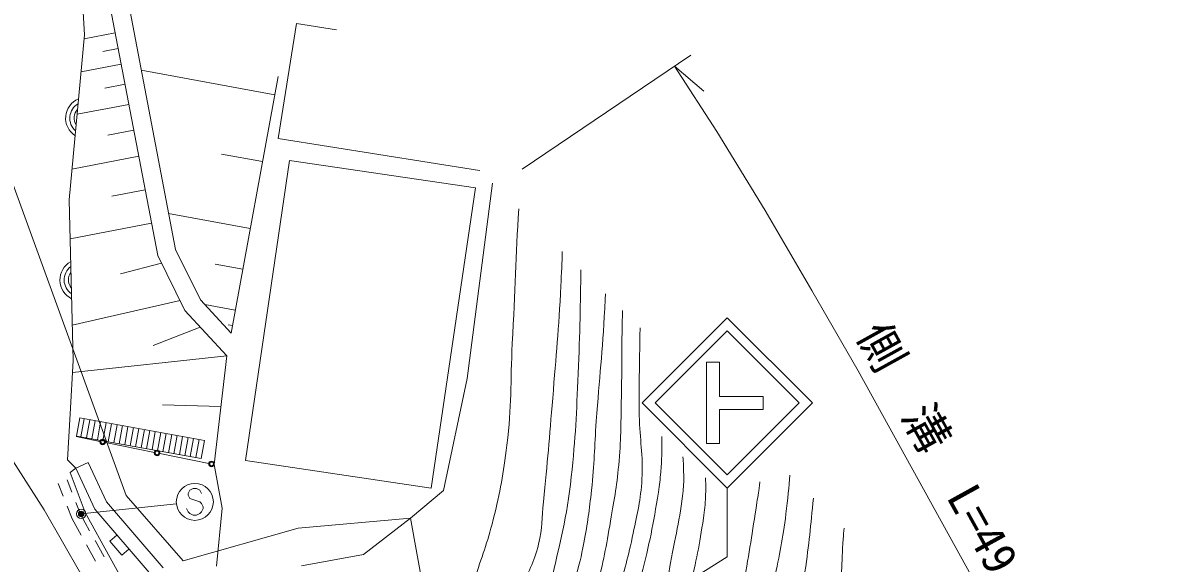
# Model space of a CAD drawing. Units: millimetres, scale not verified. Extents: x 40000 to 680000, y 20000 to 380000.
# Drawn here: x 205834 to 267225, y 291090 to 320281 of the extents above; entities that cross this region are included whole.
import ezdxf
from ezdxf.enums import TextEntityAlignment as Align

# ---------------------------------------------------------------- set-up
doc = ezdxf.new("R2010")
doc.units = ezdxf.units.MM
doc.header["$LTSCALE"] = 1000
doc.header["$PDMODE"] = 32
doc.header["$PDSIZE"] = 500
doc.linetypes.add('CHAIN', pattern=[18.5, 12, -1.5, 3.5, -1.5])
for name, color, linetype, lineweight in [('M-BGD', 7, 'Continuous', 13), ('M-BMK', 2, 'Continuous', 13), ('M-BMK-ROW', 30, 'Continuous', 13), ('M-STR-HTXT', 7, 'Continuous', 13), ('M-STR-STRC', 7, 'Continuous', 13)]:
    doc.layers.add(name, color=color, linetype=linetype, lineweight=lineweight)
doc.styles.add('ＭＳ ゴシック', font='')
doc.styles.get('ＭＳ ゴシック').set_extended_font_data('MS Gothic')

msp = doc.modelspace()

# ---------------------------------------------------------------- linework, layer by layer
at = {"layer": 'M-BGD'}
for p, q in [((213129, 307707), (209711, 325627)), ((210836, 319730), (209152, 319409)), ((210997, 318888), (210155, 318727)), ((211157, 318046), (208985, 317632)), ((219453, 316387), (212239, 317712)), ((211364, 316960), (210278, 316753)), ((217088, 303519), (219634, 317370)), ((211572, 315874), (208769, 315339)), ((211839, 314473), (210438, 314206)), ((218790, 312780), (216567, 313188)), ((212106, 313072), (208491, 312382)), ((212451, 311264), (210643, 310920)), ((212795, 309457), (208388, 308617)), ((218127, 309173), (213713, 309984)), ((213334, 307293), (211118, 306729)), ((217722, 306966), (216236, 307239)), ((214330, 305283), (208507, 303950)), ((217316, 304758), (215663, 305062)), ((217164, 303932), (216937, 303974)), ((215424, 303847), (212882, 302856)), ((216863, 302290), (208521, 301393)), ((216544, 299556), (213384, 299648)), ((208911, 298938), (208735, 297954)), ((215653, 297726), (208911, 298938)), ((209157, 298894), (208981, 297910)), ((209453, 298841), (209276, 297856)), ((209748, 298788), (209571, 297803)), ((210043, 298735), (209866, 297750)), ((210339, 298681), (210162, 297697)), ((210634, 298628), (210457, 297644)), ((210929, 298575), (210752, 297591)), ((211224, 298522), (211047, 297538)), ((211520, 298469), (211343, 297485)), ((211815, 298416), (211638, 297432)), ((212110, 298363), (211933, 297379)), ((215476, 296742), (208735, 297954)), ((212405, 298310), (212228, 297326)), ((212701, 298257), (212524, 297273)), ((212996, 298204), (212819, 297219)), ((213291, 298151), (213114, 297166)), ((213586, 298098), (213410, 297113)), ((213882, 298044), (213705, 297060)), ((214177, 297991), (214000, 297007)), ((214472, 297938), (214295, 296954)), ((214768, 297885), (214591, 296901)), ((215063, 297832), (214886, 296848)), ((215358, 297779), (215181, 296795)), ((215653, 297726), (215476, 296742)), ((208695, 296218), (209374, 296536)), ((207744, 295398), (208011, 294723)), ((208228, 295589), (208488, 294930)), ((208231, 294165), (208497, 293490)), ((208708, 294371), (208968, 293712)), ((208497, 293490), (208987, 292604)), ((208968, 293712), (209450, 292842)), ((209741, 292317), (210225, 291442)), ((210924, 292612), (210544, 292287)), ((210544, 292287), (211194, 291528)), ((209278, 292080), (209762, 291205)), ((211194, 291528), (211574, 291853))]:
    msp.add_line(p, q, dxfattribs=at)
for points in [[(208803, 325799), (209173, 319636), (208335, 310717)], [(210694, 325815), (214086, 308029), (215431, 305314), (217088, 303519)], [(222776, 319898), (220614, 320241), (219629, 314030)], [(219629, 314030), (230502, 312307), (230504, 312314)], [(220895, 290951), (224235, 291569), (226780, 293517), (228566, 295012), (229842, 301063), (231215, 311616)], [(208335, 310717), (208556, 302040), (208400, 299162), (208261, 296684), (208695, 296218)], [(216302, 290933), (216608, 294066), (216179, 296426), (216863, 302290), (214598, 304741), (213129, 307707)], [(213420, 290848), (210368, 294415), (209374, 296536)], [(208695, 296218), (208392, 295992), (209208, 293830), (211904, 288943), (213536, 285968), (216218, 281302)], [(208695, 296218), (209732, 294005), (212765, 290460), (216218, 281302)]]:
    msp.add_lwpolyline(points, dxfattribs=at)
msp.add_lwpolyline([(230291, 311357), (227902, 295154), (217859, 296634), (220247, 312837)], close=True, dxfattribs=at)
for centre, radius, start, end in [((209285, 315127), 1133, 112.70234, 236.55737), ((209285, 315127), 907, 120.66173, 228.59797), ((209285, 315127), 680, 136.2871, 212.9726), ((208979, 306392), 1133, 119.52986, 243.38488), ((208979, 306392), 907, 127.48925, 235.42549), ((208979, 306392), 680, 143.11462, 219.80012)]:
    msp.add_arc(centre, radius, start, end, dxfattribs=at)
for points, knots in [([(229075, 287243), (229647, 288651), (229802, 289037), (230215, 290206), (230657, 291458), (230915, 292159), (231247, 293445), (231646, 294995), (231779, 295888), (231986, 297475), (232263, 299603), (232164, 300818), (232279, 302960), (232434, 305849), (232453, 307669), (232634, 310223)], [0, 0, 0, 0, 1, 1, 1, 2, 2, 2, 3, 3, 3, 4, 4, 4, 5, 5, 5, 5]), ([(235984, 306936), (235957, 305167), (235934, 303560), (235836, 301337), (235741, 299158), (235704, 297934), (235463, 295766), (235210, 293494), (234876, 292244), (234344, 290021), (234068, 288866), (233969, 288196), (233536, 287090), (233254, 286369), (233137, 286104), (232713, 285286)], [0, 0, 0, 0, 1, 1, 1, 2, 2, 2, 3, 3, 3, 4, 4, 4, 5, 5, 5, 5]), ([(233694, 284759), (234229, 286042), (234375, 286394), (234761, 287461), (235150, 288536), (235368, 289141), (235676, 290243), (235888, 290998), (236001, 291424), (236148, 292194), (236359, 293299), (236429, 293928), (236558, 295045), (236725, 296493), (236710, 297314), (236815, 298768), (236987, 301142), (237152, 302466), (237273, 304843), (237287, 305121), (237299, 305384), (237309, 305636)], [0, 0, 0, 0, 1, 1, 1, 2, 2, 2, 3, 3, 3, 4, 4, 4, 5, 5, 5, 6, 6, 6, 7, 7, 7, 7]), ([(238231, 304732), (238221, 304290), (238211, 303822), (238203, 303275), (238183, 302023), (238198, 301321), (238171, 300069), (238142, 298723), (238163, 297967), (238047, 296626), (237938, 295347), (237803, 294637), (237584, 293372), (237341, 291970), (237215, 291178), (236829, 289809), (236541, 288787), (236296, 288240), (235944, 287238), (235701, 286547), (235624, 286329), (235316, 285472)], [0, 0, 0, 0, 1, 1, 1, 2, 2, 2, 3, 3, 3, 4, 4, 4, 5, 5, 5, 6, 6, 6, 7, 7, 7, 7]), ([(236184, 285129), (236633, 286148), (236752, 286418), (237091, 287254), (237435, 288101), (237651, 288568), (237932, 289438), (238338, 290699), (238539, 291418), (238807, 292716), (239040, 293847), (239216, 294482), (239281, 295636), (239357, 296976), (239159, 297728), (239138, 299070), (239117, 300453), (239139, 301227), (239159, 302610), (239165, 303047), (239174, 303434), (239183, 303797)], [0, 0, 0, 0, 1, 1, 1, 2, 2, 2, 3, 3, 3, 4, 4, 4, 5, 5, 5, 6, 6, 6, 7, 7, 7, 7]), ([(241499, 296844), (241523, 296461), (241530, 296356), (241535, 296043), (241540, 295756), (241553, 295593), (241529, 295307), (241387, 293651), (241122, 292746), (240828, 291111), (240530, 289455), (240509, 288490), (240028, 286878), (239688, 285740), (239537, 285320), (238986, 284023)], [0, 0, 0, 0, 1, 1, 1, 2, 2, 2, 3, 3, 3, 4, 4, 4, 5, 5, 5, 5]), ([(240421, 284816), (240834, 286070), (240946, 286403), (241245, 287431), (241512, 288346), (241681, 288854), (241886, 289784), (242206, 291240), (242394, 292056), (242603, 293532), (242666, 293983), (242698, 294237), (242718, 294692), (242735, 295086), (242733, 295225), (242718, 295702)], [0, 0, 0, 0, 1, 1, 1, 2, 2, 2, 3, 3, 3, 4, 4, 4, 5, 5, 5, 5]), ([(243800, 284749), (244059, 285871), (244124, 286173), (244304, 287091), (244530, 288243), (244615, 288897), (244804, 290055), (245078, 291739), (245239, 292682), (245491, 294369), (245556, 294804), (245578, 294942), (245656, 295483)], [0, 0, 0, 0, 1, 1, 1, 2, 2, 2, 3, 3, 3, 4, 4, 4, 4]), ([(248541, 294614), (248399, 293082), (248303, 292185), (248089, 290624), (247953, 289638), (247937, 289073), (247709, 288104), (247558, 287462), (247497, 287233), (247252, 286480)], [0, 0, 0, 0, 1, 1, 1, 2, 2, 2, 3, 3, 3, 3]), ([(249374, 287169), (249632, 287975), (249690, 288237), (249838, 288935), (250120, 290263), (250048, 291043), (250153, 292397), (250169, 292601), (250183, 292798), (250197, 292989)], [0, 0, 0, 0, 1, 1, 1, 2, 2, 2, 3, 3, 3, 3])]:
    msp.add_open_spline(points, degree=3, knots=knots, dxfattribs=at)
at = {"layer": 'M-BGD', "color": 1}
for points, knots in [([(231236, 286081), (231961, 287795), (232152, 288235), (232712, 289627), (233105, 290601), (233459, 291106), (233701, 292129), (233907, 293001), (233872, 293516), (233962, 294408), (234184, 296593), (234279, 297819), (234460, 300008), (234655, 302372), (234784, 303696), (234901, 306066), (234935, 306753), (234961, 307355), (234981, 307920)], [0, 0, 0, 0, 1, 1, 1, 2, 2, 2, 3, 3, 3, 4, 4, 4, 5, 5, 5, 6, 6, 6, 6]), ([(240353, 297936), (240352, 297029), (240365, 296769), (240298, 296025), (240260, 295597), (240234, 295356), (240169, 294931), (239898, 293156), (239688, 292168), (239245, 290427), (238856, 288901), (238607, 288048), (238032, 286582), (237742, 285844), (237641, 285586), (237240, 284712)], [0, 0, 0, 0, 1, 1, 1, 2, 2, 2, 3, 3, 3, 4, 4, 4, 5, 5, 5, 5]), ([(245051, 284595), (245373, 285735), (245455, 286038), (245691, 286969), (246010, 288228), (246168, 288940), (246433, 290212), (246721, 291592), (246885, 292367), (247062, 293764), (247162, 294554), (247227, 295222), (247275, 295856)], [0, 0, 0, 0, 1, 1, 1, 2, 2, 2, 3, 3, 3, 4, 4, 4, 4])]:
    msp.add_open_spline(points, degree=3, knots=knots, dxfattribs=at)
at = {"layer": 'M-BMK', "linetype": 'CHAIN'}
msp.add_spline([(211589, 279677), (209061, 284203), (206441, 288675), (203637, 293035), (200568, 297211), (197164, 301118)], degree=3, dxfattribs=at)
at = {"layer": 'M-BMK-ROW'}
for p, q in [((202496, 319260), (211422, 294756)), ((211422, 294756), (214492, 291226)), ((220707, 292980), (226780, 293517)), ((226780, 293517), (227523, 289482)), ((214492, 291226), (220707, 292980))]:
    msp.add_line(p, q, dxfattribs=at)
at = {"layer": 'M-STR-HTXT'}
for p, q in [((232810, 312366), (241919, 318533)), ((241036, 317935), (242628, 316584)), ((250953, 301482), (267225, 272108)), ((208993, 293755), (214133, 294301)), ((219249, 276017), (243889, 291432))]:
    msp.add_line(p, q, dxfattribs=at)
msp.add_lwpolyline([(250953, 301482), (248465, 305819), (245937, 310133), (243331, 314400), (241036, 317935)], dxfattribs=at)
for radius in [150, 120, 90, 60, 30, 20]:
    msp.add_circle((208993, 293755), radius, dxfattribs=at)
msp.add_point((208993, 293755), dxfattribs=at)
at = {"layer": 'M-STR-STRC'}
for p, q in [((243892, 304347), (239296, 299751)), ((248489, 299751), (243892, 304347)), ((243892, 303640), (240003, 299751)), ((247781, 299751), (243892, 303640)), ((242775, 297551), (242775, 301951)), ((242775, 301951), (243475, 301951)), ((243475, 300101), (243475, 301951)), ((239296, 299751), (243892, 295155)), ((240003, 299751), (243892, 295862)), ((243475, 300101), (245825, 300101)), ((243892, 295862), (247781, 299751)), ((243892, 295155), (248489, 299751)), ((245825, 299401), (245825, 300101)), ((243475, 297551), (243475, 299401)), ((243475, 299401), (245825, 299401)), ((210004, 297671), (208714, 297931)), ((212944, 297078), (210298, 297612)), ((242775, 297551), (243475, 297551)), ((215885, 296485), (213239, 297019)), ((214858, 295043), (214768, 294862)), ((214768, 294862), (214768, 294771)), ((214768, 294771), (214858, 294589)), ((215040, 295134), (214858, 295043)), ((215222, 295134), (215040, 295134)), ((215404, 295043), (215222, 295134)), ((215495, 294862), (215404, 295043)), ((243892, 295154), (243889, 291432)), ((214858, 294589), (215404, 294407)), ((215404, 294407), (215495, 294316)), ((215495, 294316), (215586, 294134)), ((215586, 294134), (215586, 294043)), ((214768, 293862), (214677, 294043)), ((214858, 293771), (214768, 293862)), ((215040, 293680), (214858, 293771)), ((215222, 293680), (215040, 293680)), ((215404, 293771), (215222, 293680)), ((215495, 293862), (215404, 293771)), ((215586, 294043), (215495, 293862))]:
    msp.add_line(p, q, dxfattribs=at)
msp.add_lwpolyline([(203007, 299841), (204887, 297271), (206991, 293984), (209965, 288798), (224603, 262373)], dxfattribs=at)
for centre, radius in [((210151, 297642), 150), ((210151, 297642), 120), ((210151, 297642), 100), ((213092, 297049), 150), ((213092, 297049), 120), ((213092, 297049), 100), ((216032, 296456), 150), ((216032, 296456), 120), ((216032, 296456), 100), ((215131, 294407), 1000)]:
    msp.add_circle(centre, radius, dxfattribs=at)

# ---------------------------------------------------------------- texts
at = {"layer": 'M-STR-HTXT', "style": 'ＭＳ ゴシック'}
msp.add_text('側\u3000溝\u3000L=49.0', height=1833, rotation=298.984, dxfattribs=at).set_placement((254596, 295526), align=Align.BOTTOM_CENTER)

doc.saveas('drawing.dxf')
